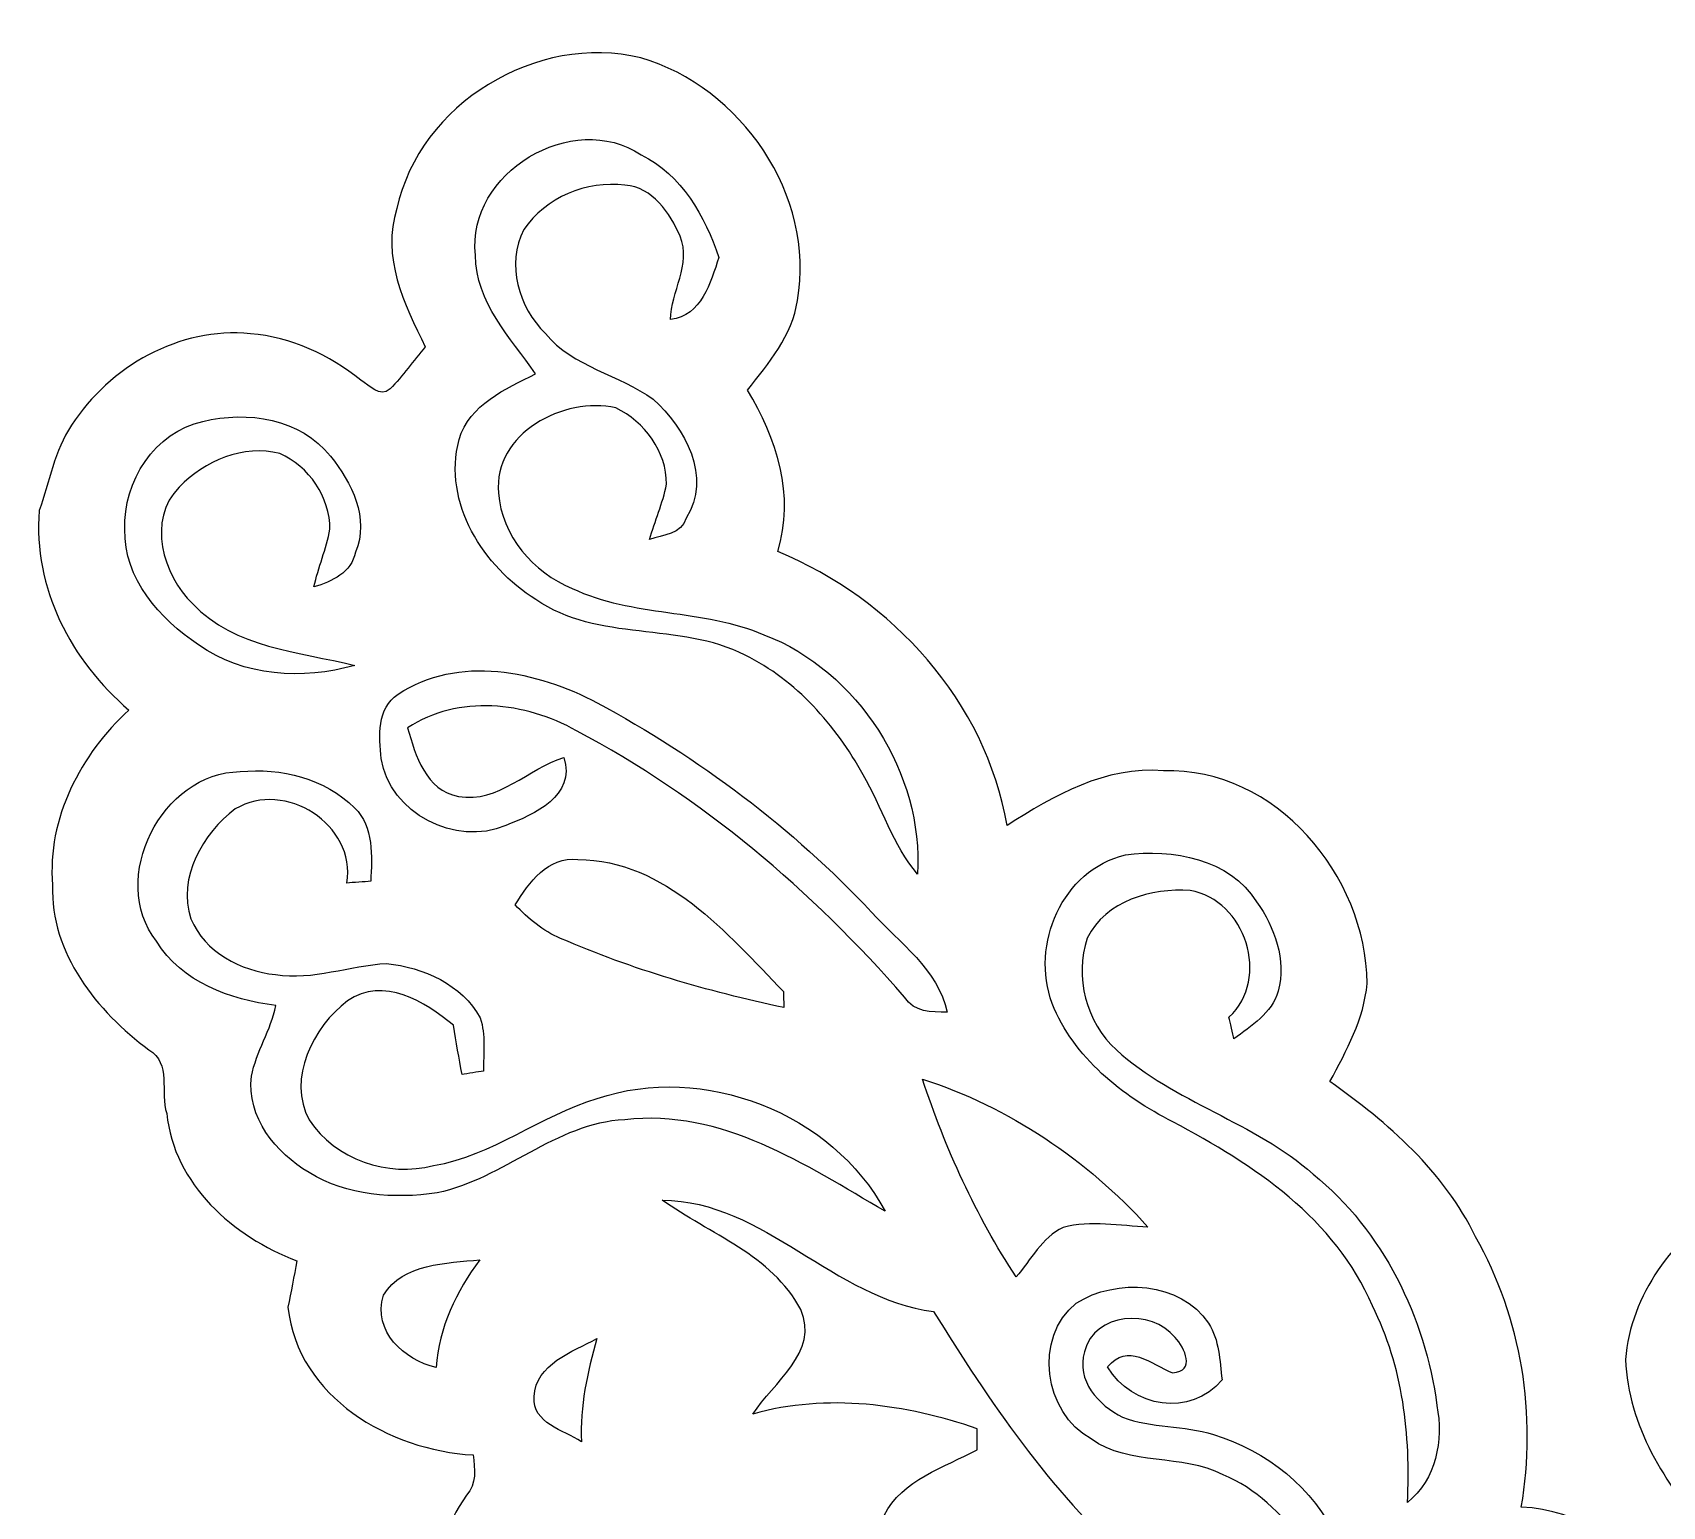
# Model space of a CAD drawing. Header units: centimetres. Extents: x -10.6 to 10.7, y -14 to 14.
# Drawn here: x -10.61 to -4.31, y 7.83 to 13.53 of the extents above; entities that cross this region are included whole.
import ezdxf

# ---------------------------------------------------------------- set-up
doc = ezdxf.new("R2010")
doc.units = ezdxf.units.CM
doc.header["$MEASUREMENT"] = 0
doc.layers.add('Camada 1', color=7, linetype='Continuous')

msp = doc.modelspace()

# ---------------------------------------------------------------- linework, layer by layer
at = {"layer": 'Camada 1', "color": 156}
for points, knots in [([(-9.20221, 12.84498), (-9.11612, 13.25068), (-8.65998, 13.52514), (-8.26064, 13.42777), (-8.26064, 13.42777), (-7.87259, 13.31488), (-7.58367, 12.89543), (-7.65493, 12.49045), (-7.65493, 12.49045), (-7.67537, 12.35463), (-7.76569, 12.24738), (-7.84859, 12.14402), (-7.84859, 12.14402), (-7.73499, 11.95916), (-7.66409, 11.73514), (-7.73112, 11.51995), (-7.73112, 11.51995), (-7.28768, 11.33615), (-6.9282, 10.94175), (-6.8453, 10.46162), (-6.8453, 10.46162), (-6.66467, 10.57768), (-6.46499, 10.69199), (-6.24134, 10.67293), (-6.24134, 10.67293), (-5.80672, 10.68563), (-5.45782, 10.269), (-5.45465, 9.85167), (-5.45465, 9.85167), (-5.46629, 9.71444), (-5.53366, 9.59131), (-5.59822, 9.47243), (-5.59822, 9.47243), (-5.37316, 9.31333), (-5.15761, 9.12494), (-5.03555, 8.87236), (-5.03555, 8.87236), (-4.85668, 8.55733), (-4.79812, 8.18373), (-4.8588, 7.82849), (-4.8588, 7.82849), (-4.63549, 7.81931), (-4.44994, 7.68173), (-4.30459, 7.52333), (-4.30459, 7.52333), (-4.2552, 7.5967), (-4.19876, 7.6648), (-4.13914, 7.72971), (-4.13914, 7.72971), (-4.30283, 7.91738), (-4.44641, 8.14246), (-4.45628, 8.39823), (-4.45628, 8.39823), (-4.43547, 8.65081), (-4.27177, 8.86812), (-4.06259, 9.00147), (-4.06259, 9.00147), (-4.13773, 9.22443), (-4.22346, 9.46502), (-4.1543, 9.70068), (-4.1543, 9.70068), (-4.12043, 9.8566), (-4.02802, 9.99666), (-3.89149, 10.08097), (-3.89149, 10.08097), (-3.89502, 10.21326), (-3.92888, 10.34732), (-3.8989, 10.47891), (-3.8989, 10.47891), (-3.80576, 10.8906), (-3.33162, 11.17247), (-2.92664, 11.03665), (-2.92664, 11.03665), (-2.75695, 10.98655), (-2.61866, 10.87119), (-2.50401, 10.74031), (-2.50401, 10.74031), (-2.37596, 10.83909), (-2.25, 10.96186), (-2.08209, 10.98373), (-2.08209, 10.98373), (-1.90605, 11.00596), (-1.72295, 10.97244), (-1.56386, 10.89448), (-1.56386, 10.89448), (-1.29998, 10.75407), (-1.10208, 10.46514), (-1.12642, 10.15858), (-1.12642, 10.15858), (-1.12112, 9.95397), (-1.24882, 9.78746), (-1.37653, 9.64212), (-1.37653, 9.64212), (-1.21742, 9.44774), (-1.07843, 9.21879), (-1.07102, 8.96055), (-1.07102, 8.96055), (-1.05798, 8.80215), (-1.13064, 8.65645), (-1.19486, 8.51711), (-1.19486, 8.51711), (-0.96697, 8.4469), (-0.71966, 8.37917), (-0.56056, 8.18797), (-0.56056, 8.18797), (-0.34748, 7.95196), (-0.35031, 7.57977), (-0.49988, 7.31097), (-0.49988, 7.31097), (-0.58773, 7.15362), (-0.75211, 7.06366), (-0.91298, 6.99735), (-0.91298, 6.99735), (-0.72918, 6.62023), (-0.68474, 6.17996), (-0.79445, 5.77427), (-0.79445, 5.77427), (-0.61348, 5.8314), (-0.44062, 5.93195), (-0.24553, 5.92949), (-0.24553, 5.92949), (0.18732, 5.95347), (0.57855, 5.67336), (0.8202, 5.33435), (0.8202, 5.33435), (0.94402, 5.16325), (0.96872, 4.95158), (1.00153, 4.74909), (1.00153, 4.74909), (1.06644, 4.53955), (1.11865, 4.31236), (1.05974, 4.09504), (1.05974, 4.09504), (1.0174, 3.95286), (0.83114, 3.86961), (0.70484, 3.9571), (0.70484, 3.9571), (0.62089, 4.02096), (0.55845, 4.10774), (0.48894, 4.1857), (0.48894, 4.1857), (0.16121, 4.10774), (-0.18591, 3.92711), (-0.31996, 3.59903), (-0.31996, 3.59903), (-0.60289, 2.99755), (-0.9846, 2.41793), (-1.53811, 2.03341), (-1.53811, 2.03341), (-2.1209, 1.64394), (-2.83457, 1.49613), (-3.52707, 1.50001), (-3.52707, 1.50001), (-4.11444, 1.51659), (-4.69335, 1.64112), (-5.2444, 1.84185), (-5.2444, 1.84185), (-5.29872, 1.47601), (-5.28284, 1.09819), (-5.39503, 0.74117), (-5.39503, 0.74117), (-5.54319, 0.29069), (-5.66173, -0.17497), (-5.89704, -0.59055), (-5.89704, -0.59055), (-6.02755, -0.8262), (-6.17607, -1.09573), (-6.45512, -1.17369), (-6.45512, -1.17369), (-6.61528, -1.20227), (-6.79908, -1.21603), (-6.93985, -1.11865), (-6.93985, -1.11865), (-7.08306, -1.02904), (-7.13598, -0.85865), (-7.19349, -0.71013), (-7.19349, -0.71013), (-7.48064, -0.98495), (-7.68456, -1.37653), (-8.07861, -1.51765), (-8.07861, -1.51765), (-8.33261, -1.62136), (-8.64164, -1.48731), (-8.76546, -1.24882), (-8.76546, -1.24882), (-8.83355, -1.13875), (-8.83814, -1.00787), (-8.86001, -0.88406), (-8.86001, -0.88406), (-8.84625, -0.81633), (-8.83708, -0.74789), (-8.82861, -0.67944), (-8.82861, -0.67944), (-9.05544, -0.68474), (-9.31015, -0.69179), (-9.49254, -0.5341), (-9.49254, -0.5341), (-9.64529, -0.41451), (-9.72749, -0.22542), (-9.7356, -0.03457), (-9.7356, -0.03457), (-9.72643, 0.17392), (-9.64494, 0.369), (-9.55639, 0.55457), (-9.55639, 0.55457), (-9.82979, 0.61595), (-10.12013, 0.68896), (-10.32333, 0.8957), (-10.32333, 0.8957), (-10.50007, 1.05728), (-10.59779, 1.31867), (-10.52794, 1.55292), (-10.52794, 1.55292), (-10.4782, 1.81044), (-10.24431, 1.96568), (-10.04111, 2.10078), (-10.04111, 2.10078), (-10.10425, 2.25107), (-10.1166, 2.41335), (-10.1025, 2.57457), (-10.1025, 2.57457), (-10.01218, 2.83138), (-9.79804, 3.02083), (-9.54299, 3.1069), (-9.54299, 3.1069), (-9.55216, 3.14218), (-9.56168, 3.17746), (-9.57121, 3.21239), (-9.57121, 3.21239), (-9.54546, 3.3842), (-9.48831, 3.55881), (-9.35214, 3.67524), (-9.35214, 3.67524), (-9.24418, 3.78566), (-9.0865, 3.80717), (-8.94785, 3.85797), (-8.94785, 3.85797), (-8.88047, 4.0079), (-8.77041, 4.15395), (-8.60178, 4.1924), (-8.60178, 4.1924), (-8.35554, 4.27848), (-8.09483, 4.2171), (-7.84825, 4.16913), (-7.84825, 4.16913), (-7.84647, 4.26366), (-7.84613, 4.35785), (-7.84647, 4.4524), (-7.84647, 4.4524), (-8.07684, 4.53955), (-8.31249, 4.68488), (-8.39293, 4.93182), (-8.39293, 4.93182), (-8.45608, 5.17172), (-8.37458, 5.42642), (-8.23524, 5.62434), (-8.23524, 5.62434), (-8.15586, 5.73687), (-8.04474, 5.81976), (-7.94596, 5.91397), (-7.94596, 5.91397), (-8.0772, 6.10622), (-8.18797, 6.344), (-8.09978, 6.57859), (-8.09978, 6.57859), (-8.23453, 6.63115), (-8.37847, 6.68689), (-8.46949, 6.80614), (-8.46949, 6.80614), (-8.55415, 6.91479), (-8.58096, 7.05343), (-8.59577, 7.18677), (-8.59577, 7.18677), (-8.75523, 7.25204), (-8.95244, 7.31166), (-9.02017, 7.48841), (-9.02017, 7.48841), (-9.06921, 7.62282), (-9.01064, 7.76357), (-8.93339, 7.874), (-8.93339, 7.874), (-8.89353, 7.91809), (-8.90129, 7.9756), (-8.90834, 8.02957), (-8.90834, 8.02957), (-9.23219, 8.04827), (-9.58355, 8.25146), (-9.62377, 8.60036), (-9.62377, 8.60036), (-9.61072, 8.65998), (-9.59943, 8.71995), (-9.58956, 8.78028), (-9.58956, 8.78028), (-9.83473, 8.87271), (-10.06369, 9.0752), (-10.09156, 9.34896), (-10.09156, 9.34896), (-10.11802, 9.4301), (-10.07321, 9.54405), (-10.16035, 9.59449), (-10.16035, 9.59449), (-10.36143, 9.74407), (-10.5417, 9.96809), (-10.53253, 10.23161), (-10.53253, 10.23161), (-10.55475, 10.48985), (-10.42352, 10.73679), (-10.23761, 10.90788), (-10.23761, 10.90788), (-10.46021, 11.09698), (-10.60979, 11.38132), (-10.58403, 11.67835), (-10.58403, 11.67835), (-10.54381, 11.78877), (-10.52617, 11.90941), (-10.45915, 12.00819), (-10.45915, 12.00819), (-10.31346, 12.23504), (-10.04146, 12.38919), (-9.76841, 12.36168), (-9.76841, 12.36168), (-9.61107, 12.34898), (-9.46361, 12.27983), (-9.3412, 12.18212), (-9.3412, 12.18212), (-9.30769, 12.16201), (-9.26923, 12.11333), (-9.22831, 12.14825), (-9.22831, 12.14825), (-9.17963, 12.19941), (-9.13835, 12.2569), (-9.09284, 12.31123), (-9.09284, 12.31123), (-9.17328, 12.47386), (-9.26394, 12.66154), (-9.20221, 12.84498)], [0, 0, 0, 0, 0.0117647, 0.0117647, 0.0117647, 0.0117647, 0.0235294, 0.0235294, 0.0235294, 0.0235294, 0.0352941, 0.0352941, 0.0352941, 0.0352941, 0.0470588, 0.0470588, 0.0470588, 0.0470588, 0.0588235, 0.0588235, 0.0588235, 0.0588235, 0.0705882, 0.0705882, 0.0705882, 0.0705882, 0.0823529, 0.0823529, 0.0823529, 0.0823529, 0.0941176, 0.0941176, 0.0941176, 0.0941176, 0.1058824, 0.1058824, 0.1058824, 0.1058824, 0.1176471, 0.1176471, 0.1176471, 0.1176471, 0.1294118, 0.1294118, 0.1294118, 0.1294118, 0.1411765, 0.1411765, 0.1411765, 0.1411765, 0.1529412, 0.1529412, 0.1529412, 0.1529412, 0.1647059, 0.1647059, 0.1647059, 0.1647059, 0.1764706, 0.1764706, 0.1764706, 0.1764706, 0.1882353, 0.1882353, 0.1882353, 0.1882353, 0.2, 0.2, 0.2, 0.2, 0.2117647, 0.2117647, 0.2117647, 0.2117647, 0.2235294, 0.2235294, 0.2235294, 0.2235294, 0.2352941, 0.2352941, 0.2352941, 0.2352941, 0.2470588, 0.2470588, 0.2470588, 0.2470588, 0.2588235, 0.2588235, 0.2588235, 0.2588235, 0.2705882, 0.2705882, 0.2705882, 0.2705882, 0.2823529, 0.2823529, 0.2823529, 0.2823529, 0.2941176, 0.2941176, 0.2941176, 0.2941176, 0.3058824, 0.3058824, 0.3058824, 0.3058824, 0.3176471, 0.3176471, 0.3176471, 0.3176471, 0.3294118, 0.3294118, 0.3294118, 0.3294118, 0.3411765, 0.3411765, 0.3411765, 0.3411765, 0.3529412, 0.3529412, 0.3529412, 0.3529412, 0.3647059, 0.3647059, 0.3647059, 0.3647059, 0.3764706, 0.3764706, 0.3764706, 0.3764706, 0.3882353, 0.3882353, 0.3882353, 0.3882353, 0.4, 0.4, 0.4, 0.4, 0.4117647, 0.4117647, 0.4117647, 0.4117647, 0.4235294, 0.4235294, 0.4235294, 0.4235294, 0.4352941, 0.4352941, 0.4352941, 0.4352941, 0.4470588, 0.4470588, 0.4470588, 0.4470588, 0.4588235, 0.4588235, 0.4588235, 0.4588235, 0.4705882, 0.4705882, 0.4705882, 0.4705882, 0.4823529, 0.4823529, 0.4823529, 0.4823529, 0.4941176, 0.4941176, 0.4941176, 0.4941176, 0.5058824, 0.5058824, 0.5058824, 0.5058824, 0.5176471, 0.5176471, 0.5176471, 0.5176471, 0.5294118, 0.5294118, 0.5294118, 0.5294118, 0.5411765, 0.5411765, 0.5411765, 0.5411765, 0.5529412, 0.5529412, 0.5529412, 0.5529412, 0.5647059, 0.5647059, 0.5647059, 0.5647059, 0.5764706, 0.5764706, 0.5764706, 0.5764706, 0.5882353, 0.5882353, 0.5882353, 0.5882353, 0.6, 0.6, 0.6, 0.6, 0.6117647, 0.6117647, 0.6117647, 0.6117647, 0.6235294, 0.6235294, 0.6235294, 0.6235294, 0.6352941, 0.6352941, 0.6352941, 0.6352941, 0.6470588, 0.6470588, 0.6470588, 0.6470588, 0.6588235, 0.6588235, 0.6588235, 0.6588235, 0.6705882, 0.6705882, 0.6705882, 0.6705882, 0.6823529, 0.6823529, 0.6823529, 0.6823529, 0.6941176, 0.6941176, 0.6941176, 0.6941176, 0.7058824, 0.7058824, 0.7058824, 0.7058824, 0.7176471, 0.7176471, 0.7176471, 0.7176471, 0.7294118, 0.7294118, 0.7294118, 0.7294118, 0.7411765, 0.7411765, 0.7411765, 0.7411765, 0.7529412, 0.7529412, 0.7529412, 0.7529412, 0.7647059, 0.7647059, 0.7647059, 0.7647059, 0.7764706, 0.7764706, 0.7764706, 0.7764706, 0.7882353, 0.7882353, 0.7882353, 0.7882353, 0.8, 0.8, 0.8, 0.8, 0.8117647, 0.8117647, 0.8117647, 0.8117647, 0.8235294, 0.8235294, 0.8235294, 0.8235294, 0.8352941, 0.8352941, 0.8352941, 0.8352941, 0.8470588, 0.8470588, 0.8470588, 0.8470588, 0.8588235, 0.8588235, 0.8588235, 0.8588235, 0.8705882, 0.8705882, 0.8705882, 0.8705882, 0.8823529, 0.8823529, 0.8823529, 0.8823529, 0.8941176, 0.8941176, 0.8941176, 0.8941176, 0.9058824, 0.9058824, 0.9058824, 0.9058824, 0.9176471, 0.9176471, 0.9176471, 0.9176471, 0.9294118, 0.9294118, 0.9294118, 0.9294118, 0.9411765, 0.9411765, 0.9411765, 0.9411765, 0.9529412, 0.9529412, 0.9529412, 0.9529412, 0.9647059, 0.9647059, 0.9647059, 0.9647059, 0.9764706, 0.9764706, 0.9764706, 0.9764706, 1, 1, 1, 1]), ([(-8.89917, 12.66542), (-8.89917, 12.66542), (-8.89917, 12.66542), (-8.89917, 12.66542), (-8.89917, 12.66542), (-8.89811, 12.48198), (-8.76405, 12.34757), (-8.66668, 12.20646), (-8.66668, 12.20646), (-8.78275, 12.1479), (-8.92174, 12.08969), (-8.96231, 11.95282), (-8.96231, 11.95282), (-9.02652, 11.70693), (-8.86812, 11.46209), (-8.66527, 11.33439), (-8.66527, 11.33439), (-8.42574, 11.16824), (-8.11106, 11.24866), (-7.85707, 11.12026), (-7.85707, 11.12026), (-7.65951, 11.02183), (-7.5071, 10.84897), (-7.40127, 10.65776), (-7.40127, 10.65776), (-7.3279, 10.53182), (-7.28698, 10.38683), (-7.19101, 10.27394), (-7.19101, 10.27394), (-7.16808, 10.662), (-7.41961, 11.05887), (-7.7844, 11.19857), (-7.7844, 11.19857), (-8.02111, 11.30087), (-8.29168, 11.26596), (-8.52557, 11.37778), (-8.52557, 11.37778), (-8.67409, 11.43881), (-8.80004, 11.58205), (-8.80956, 11.74608), (-8.80956, 11.74608), (-8.8325, 11.97539), (-8.55591, 12.12144), (-8.35659, 12.07487), (-8.35659, 12.07487), (-8.24512, 12.02196), (-8.1601, 11.90589), (-8.16116, 11.77995), (-8.16116, 11.77995), (-8.17491, 11.70657), (-8.20666, 11.63813), (-8.22642, 11.56616), (-8.22642, 11.56616), (-8.17527, 11.58592), (-8.1033, 11.58592), (-8.0846, 11.64942), (-8.0846, 11.64942), (-7.98548, 11.80747), (-8.08884, 11.99868), (-8.21231, 12.10839), (-8.21231, 12.10839), (-8.34425, 12.2047), (-8.52134, 12.23151), (-8.62859, 12.36238), (-8.62859, 12.36238), (-8.7323, 12.46399), (-8.78134, 12.6305), (-8.71255, 12.7642), (-8.71255, 12.7642), (-8.62824, 12.88803), (-8.46913, 12.9547), (-8.32131, 12.93565), (-8.32131, 12.93565), (-8.21478, 12.92824), (-8.14669, 12.8277), (-8.1086, 12.7381), (-8.1086, 12.7381), (-8.06344, 12.62838), (-8.14492, 12.52537), (-8.14492, 12.41601), (-8.14492, 12.41601), (-8.02569, 12.43259), (-7.99076, 12.55888), (-7.95867, 12.65625), (-7.95867, 12.65625), (-8.01263, 12.81641), (-8.10153, 12.97516), (-8.25888, 13.05348), (-8.25888, 13.05348), (-8.52276, 13.22916), (-8.93445, 12.98328), (-8.89917, 12.66542)], [0, 0, 0, 0, 0.0416667, 0.0416667, 0.0416667, 0.0416667, 0.0833333, 0.0833333, 0.0833333, 0.0833333, 0.125, 0.125, 0.125, 0.125, 0.1666667, 0.1666667, 0.1666667, 0.1666667, 0.2083333, 0.2083333, 0.2083333, 0.2083333, 0.25, 0.25, 0.25, 0.25, 0.2916667, 0.2916667, 0.2916667, 0.2916667, 0.3333333, 0.3333333, 0.3333333, 0.3333333, 0.375, 0.375, 0.375, 0.375, 0.4166667, 0.4166667, 0.4166667, 0.4166667, 0.4583333, 0.4583333, 0.4583333, 0.4583333, 0.5, 0.5, 0.5, 0.5, 0.5416667, 0.5416667, 0.5416667, 0.5416667, 0.5833333, 0.5833333, 0.5833333, 0.5833333, 0.625, 0.625, 0.625, 0.625, 0.6666667, 0.6666667, 0.6666667, 0.6666667, 0.7083333, 0.7083333, 0.7083333, 0.7083333, 0.75, 0.75, 0.75, 0.75, 0.7916667, 0.7916667, 0.7916667, 0.7916667, 0.8333333, 0.8333333, 0.8333333, 0.8333333, 0.875, 0.875, 0.875, 0.875, 0.9166667, 0.9166667, 0.9166667, 0.9166667, 1, 1, 1, 1]), ([(-10.25312, 11.60603), (-10.25312, 11.60603), (-10.25312, 11.60603), (-10.25312, 11.60603), (-10.25312, 11.60603), (-10.25877, 11.41589), (-10.11802, 11.25925), (-9.96844, 11.16012), (-9.96844, 11.16012), (-9.79557, 11.03629), (-9.56556, 11.02324), (-9.36554, 11.08004), (-9.36554, 11.08004), (-9.58074, 11.1333), (-9.82874, 11.14671), (-9.99101, 11.31817), (-9.99101, 11.31817), (-10.10778, 11.42929), (-10.16811, 11.64307), (-10.04358, 11.76937), (-10.04358, 11.76937), (-9.94656, 11.87026), (-9.79451, 11.93482), (-9.65481, 11.89919), (-9.65481, 11.89919), (-9.54263, 11.84944), (-9.45973, 11.7295), (-9.4615, 11.60603), (-9.4615, 11.60603), (-9.4749, 11.53018), (-9.507, 11.45893), (-9.52287, 11.38342), (-9.52287, 11.38342), (-9.45338, 11.40354), (-9.37824, 11.43952), (-9.36236, 11.51784), (-9.36236, 11.51784), (-9.30769, 11.64801), (-9.37718, 11.78771), (-9.45937, 11.88861), (-9.45937, 11.88861), (-9.57298, 12.0343), (-9.78182, 12.06535), (-9.95186, 12.02266), (-9.95186, 12.02266), (-10.13777, 11.98279), (-10.26089, 11.79053), (-10.25312, 11.60603)], [0, 0, 0, 0, 0.0769231, 0.0769231, 0.0769231, 0.0769231, 0.1538462, 0.1538462, 0.1538462, 0.1538462, 0.2307692, 0.2307692, 0.2307692, 0.2307692, 0.3076923, 0.3076923, 0.3076923, 0.3076923, 0.3846154, 0.3846154, 0.3846154, 0.3846154, 0.4615385, 0.4615385, 0.4615385, 0.4615385, 0.5384615, 0.5384615, 0.5384615, 0.5384615, 0.6153846, 0.6153846, 0.6153846, 0.6153846, 0.6923077, 0.6923077, 0.6923077, 0.6923077, 0.7692308, 0.7692308, 0.7692308, 0.7692308, 0.8461538, 0.8461538, 0.8461538, 0.8461538, 1, 1, 1, 1]), ([(-9.19797, 10.96891), (-9.19797, 10.96891), (-9.19797, 10.96891), (-9.19797, 10.96891), (-9.19797, 10.96891), (-9.28123, 10.91388), (-9.27064, 10.80629), (-9.26359, 10.7202), (-9.26359, 10.7202), (-9.22902, 10.50959), (-8.97643, 10.37872), (-8.78169, 10.46162), (-8.78169, 10.46162), (-8.67127, 10.50536), (-8.51146, 10.57451), (-8.55698, 10.72409), (-8.55698, 10.72409), (-8.69597, 10.68317), (-8.80956, 10.54664), (-8.96479, 10.57416), (-8.96479, 10.57416), (-9.09108, 10.59673), (-9.13059, 10.73255), (-9.16128, 10.83839), (-9.16128, 10.83839), (-8.96373, 10.96891), (-8.70761, 10.93893), (-8.50864, 10.8278), (-8.50864, 10.8278), (-8.02393, 10.57098), (-7.59989, 10.21079), (-7.2411, 9.79805), (-7.2411, 9.79805), (-7.20478, 9.73913), (-7.13809, 9.7409), (-7.07636, 9.74019), (-7.07636, 9.74019), (-7.11341, 9.90635), (-7.26052, 10.00794), (-7.36881, 10.12719), (-7.36881, 10.12719), (-7.67432, 10.45245), (-8.03627, 10.72444), (-8.42891, 10.93575), (-8.42891, 10.93575), (-8.66034, 11.05852), (-8.96584, 11.12343), (-9.19797, 10.96891)], [0, 0, 0, 0, 0.0769231, 0.0769231, 0.0769231, 0.0769231, 0.1538462, 0.1538462, 0.1538462, 0.1538462, 0.2307692, 0.2307692, 0.2307692, 0.2307692, 0.3076923, 0.3076923, 0.3076923, 0.3076923, 0.3846154, 0.3846154, 0.3846154, 0.3846154, 0.4615385, 0.4615385, 0.4615385, 0.4615385, 0.5384615, 0.5384615, 0.5384615, 0.5384615, 0.6153846, 0.6153846, 0.6153846, 0.6153846, 0.6923077, 0.6923077, 0.6923077, 0.6923077, 0.7692308, 0.7692308, 0.7692308, 0.7692308, 0.8461538, 0.8461538, 0.8461538, 0.8461538, 1, 1, 1, 1]), ([(-10.13142, 10.0143), (-10.13142, 10.0143), (-10.13142, 10.0143), (-10.13142, 10.0143), (-10.13142, 10.0143), (-10.03334, 9.85555), (-9.84708, 9.78887), (-9.67034, 9.76595), (-9.67034, 9.76595), (-9.68868, 9.67034), (-9.74583, 9.58814), (-9.76453, 9.49289), (-9.76453, 9.49289), (-9.78288, 9.3352), (-9.67034, 9.1962), (-9.54158, 9.12071), (-9.54158, 9.12071), (-9.39482, 9.03005), (-9.21349, 9.01841), (-9.04662, 9.04205), (-9.04662, 9.04205), (-8.79016, 9.09708), (-8.59155, 9.31086), (-8.32202, 9.32497), (-8.32202, 9.32497), (-7.94879, 9.36837), (-7.62316, 9.15034), (-7.3166, 8.97113), (-7.3166, 8.97113), (-7.5191, 9.35108), (-8.0204, 9.5458), (-8.42821, 9.40681), (-8.42821, 9.40681), (-8.64799, 9.3412), (-8.83214, 9.18632), (-9.06145, 9.14788), (-9.06145, 9.14788), (-9.23536, 9.10166), (-9.44174, 9.17116), (-9.54122, 9.32427), (-9.54122, 9.32427), (-9.62765, 9.48337), (-9.5257, 9.6841), (-9.39341, 9.78393), (-9.39341, 9.78393), (-9.25371, 9.87954), (-9.09425, 9.78252), (-8.98383, 9.68974), (-8.98383, 9.68974), (-8.97395, 9.62589), (-8.96267, 9.56239), (-8.95067, 9.49924), (-8.95067, 9.49924), (-8.92986, 9.50277), (-8.88894, 9.50983), (-8.86847, 9.513), (-8.86847, 9.513), (-8.86847, 9.58144), (-8.8586, 9.652), (-8.88047, 9.71796), (-8.88047, 9.71796), (-8.94997, 9.84814), (-9.10166, 9.9127), (-9.24207, 9.92857), (-9.24207, 9.92857), (-9.386, 9.92116), (-9.52641, 9.86296), (-9.67175, 9.88553), (-9.67175, 9.88553), (-9.8051, 9.9007), (-9.94515, 9.97196), (-9.99842, 10.10108), (-9.99842, 10.10108), (-10.05063, 10.26159), (-9.95257, 10.43092), (-9.82662, 10.52583), (-9.82662, 10.52583), (-9.63541, 10.64012), (-9.35848, 10.4648), (-9.39588, 10.23937), (-9.39588, 10.23937), (-9.37259, 10.24113), (-9.32673, 10.24431), (-9.3038, 10.24607), (-9.3038, 10.24607), (-9.29887, 10.34273), (-9.2904, 10.45598), (-9.36589, 10.53006), (-9.36589, 10.53006), (-9.4809, 10.64294), (-9.65023, 10.68598), (-9.80828, 10.66976), (-9.80828, 10.66976), (-10.11096, 10.66658), (-10.31804, 10.2563), (-10.13142, 10.0143)], [0, 0, 0, 0, 0.04, 0.04, 0.04, 0.04, 0.08, 0.08, 0.08, 0.08, 0.12, 0.12, 0.12, 0.12, 0.16, 0.16, 0.16, 0.16, 0.2, 0.2, 0.2, 0.2, 0.24, 0.24, 0.24, 0.24, 0.28, 0.28, 0.28, 0.28, 0.32, 0.32, 0.32, 0.32, 0.36, 0.36, 0.36, 0.36, 0.4, 0.4, 0.4, 0.4, 0.44, 0.44, 0.44, 0.44, 0.48, 0.48, 0.48, 0.48, 0.52, 0.52, 0.52, 0.52, 0.56, 0.56, 0.56, 0.56, 0.6, 0.6, 0.6, 0.6, 0.64, 0.64, 0.64, 0.64, 0.68, 0.68, 0.68, 0.68, 0.72, 0.72, 0.72, 0.72, 0.76, 0.76, 0.76, 0.76, 0.8, 0.8, 0.8, 0.8, 0.84, 0.84, 0.84, 0.84, 0.88, 0.88, 0.88, 0.88, 0.92, 0.92, 0.92, 0.92, 1, 1, 1, 1]), ([(-8.74606, 10.15471), (-8.74606, 10.15471), (-8.74606, 10.15471), (-8.74606, 10.15471), (-8.74606, 10.15471), (-8.69456, 10.1032), (-8.63847, 10.05381), (-8.57002, 10.02558), (-8.57002, 10.02558), (-8.29345, 9.90529), (-8.00241, 9.82098), (-7.70748, 9.75818), (-7.70748, 9.75818), (-7.70819, 9.77335), (-7.70924, 9.80439), (-7.7096, 9.81991), (-7.7096, 9.81991), (-7.9262, 10.04428), (-8.16504, 10.32792), (-8.50335, 10.33073), (-8.50335, 10.33073), (-8.61977, 10.34238), (-8.69244, 10.24149), (-8.74606, 10.15471)], [0, 0, 0, 0, 0.1428571, 0.1428571, 0.1428571, 0.1428571, 0.2857143, 0.2857143, 0.2857143, 0.2857143, 0.4285714, 0.4285714, 0.4285714, 0.4285714, 0.5714286, 0.5714286, 0.5714286, 0.5714286, 0.7142857, 0.7142857, 0.7142857, 0.7142857, 1, 1, 1, 1]), ([(-6.67103, 9.77441), (-6.67103, 9.77441), (-6.67103, 9.77441), (-6.67103, 9.77441), (-6.67103, 9.77441), (-6.58777, 9.56415), (-6.40045, 9.41669), (-6.20465, 9.31615), (-6.20465, 9.31615), (-5.8935, 9.15281), (-5.576, 8.94185), (-5.43418, 8.60565), (-5.43418, 8.60565), (-5.31566, 8.37), (-5.28567, 8.10683), (-5.29872, 7.84647), (-5.29872, 7.84647), (-5.18617, 7.93396), (-5.16042, 8.08743), (-5.18478, 8.22078), (-5.18478, 8.22078), (-5.22958, 8.56262), (-5.39326, 8.89494), (-5.66278, 9.11506), (-5.66278, 9.11506), (-5.88997, 9.3158), (-6.19831, 9.39094), (-6.42301, 9.59484), (-6.42301, 9.59484), (-6.5412, 9.70138), (-6.58424, 9.87671), (-6.53555, 10.027), (-6.53555, 10.027), (-6.4643, 10.17058), (-6.28721, 10.22067), (-6.13798, 10.21079), (-6.13798, 10.21079), (-5.92525, 10.17376), (-5.82541, 9.87107), (-5.98805, 9.7215), (-5.98805, 9.7215), (-5.98311, 9.70033), (-5.97393, 9.65799), (-5.96935, 9.63682), (-5.96935, 9.63682), (-5.90303, 9.68798), (-5.82153, 9.7356), (-5.79825, 9.82168), (-5.79825, 9.82168), (-5.76545, 9.94233), (-5.81201, 10.06827), (-5.88115, 10.16705), (-5.88115, 10.16705), (-5.98452, 10.33321), (-6.20818, 10.37307), (-6.38844, 10.34837), (-6.38844, 10.34837), (-6.63222, 10.28946), (-6.75604, 10.00125), (-6.67103, 9.77441)], [0, 0, 0, 0, 0.0625, 0.0625, 0.0625, 0.0625, 0.125, 0.125, 0.125, 0.125, 0.1875, 0.1875, 0.1875, 0.1875, 0.25, 0.25, 0.25, 0.25, 0.3125, 0.3125, 0.3125, 0.3125, 0.375, 0.375, 0.375, 0.375, 0.4375, 0.4375, 0.4375, 0.4375, 0.5, 0.5, 0.5, 0.5, 0.5625, 0.5625, 0.5625, 0.5625, 0.625, 0.625, 0.625, 0.625, 0.6875, 0.6875, 0.6875, 0.6875, 0.75, 0.75, 0.75, 0.75, 0.8125, 0.8125, 0.8125, 0.8125, 0.875, 0.875, 0.875, 0.875, 1, 1, 1, 1]), ([(-7.17267, 9.48196), (-7.17267, 9.48196), (-7.17267, 9.48196), (-7.17267, 9.48196), (-7.17267, 9.48196), (-7.08306, 9.21455), (-6.96595, 8.95314), (-6.81036, 8.71748), (-6.81036, 8.71748), (-6.75323, 8.7831), (-6.71054, 8.86988), (-6.62869, 8.90869), (-6.62869, 8.90869), (-6.5218, 8.93657), (-6.40997, 8.91433), (-6.30096, 8.91046), (-6.30096, 8.91046), (-6.53661, 9.17081), (-6.83789, 9.37401), (-7.17267, 9.48196)], [0, 0, 0, 0, 0.1666667, 0.1666667, 0.1666667, 0.1666667, 0.3333333, 0.3333333, 0.3333333, 0.3333333, 0.5, 0.5, 0.5, 0.5, 0.6666667, 0.6666667, 0.6666667, 0.6666667, 1, 1, 1, 1]), ([(-8.17809, 9.01453), (-8.17809, 9.01453), (-8.17809, 9.01453), (-8.17809, 9.01453), (-8.17809, 9.01453), (-7.9943, 8.88294), (-7.75404, 8.80286), (-7.64222, 8.5919), (-7.64222, 8.5919), (-7.57025, 8.4261), (-7.74876, 8.31074), (-7.82708, 8.18761), (-7.82708, 8.18761), (-7.54027, 8.2691), (-7.23793, 8.22571), (-6.96029, 8.13117), (-6.96029, 8.13117), (-6.96029, 8.11106), (-6.96029, 8.07014), (-6.96029, 8.05003), (-6.96029, 8.05003), (-7.08837, 7.98195), (-7.24958, 7.93396), (-7.32048, 7.79638), (-7.32048, 7.79638), (-7.1875, 7.78615), (-7.05061, 7.79921), (-6.92185, 7.75757), (-6.92185, 7.75757), (-6.73664, 7.70643), (-6.57331, 7.60201), (-6.41139, 7.50217), (-6.41139, 7.50217), (-6.40257, 7.53109), (-6.38457, 7.58895), (-6.3754, 7.61753), (-6.3754, 7.61753), (-6.68019, 7.89305), (-6.91444, 8.237), (-7.12893, 8.58414), (-7.12893, 8.58414), (-7.51733, 8.63282), (-7.77875, 9.01029), (-8.17809, 9.01453)], [0, 0, 0, 0, 0.0833333, 0.0833333, 0.0833333, 0.0833333, 0.1666667, 0.1666667, 0.1666667, 0.1666667, 0.25, 0.25, 0.25, 0.25, 0.3333333, 0.3333333, 0.3333333, 0.3333333, 0.4166667, 0.4166667, 0.4166667, 0.4166667, 0.5, 0.5, 0.5, 0.5, 0.5833333, 0.5833333, 0.5833333, 0.5833333, 0.6666667, 0.6666667, 0.6666667, 0.6666667, 0.75, 0.75, 0.75, 0.75, 0.8333333, 0.8333333, 0.8333333, 0.8333333, 1, 1, 1, 1]), ([(-9.25442, 8.64693), (-9.25442, 8.64693), (-9.25442, 8.64693), (-9.25442, 8.64693), (-9.25442, 8.64693), (-9.29569, 8.50511), (-9.1761, 8.39858), (-9.05051, 8.36717), (-9.05051, 8.36717), (-9.04063, 8.5224), (-8.97325, 8.6614), (-8.88188, 8.78416), (-8.88188, 8.78416), (-9.01099, 8.76935), (-9.17715, 8.77252), (-9.25442, 8.64693)], [0, 0, 0, 0, 0.2, 0.2, 0.2, 0.2, 0.4, 0.4, 0.4, 0.4, 0.6, 0.6, 0.6, 0.6, 1, 1, 1, 1]), ([(-6.57789, 8.61659), (-6.57789, 8.61659), (-6.57789, 8.61659), (-6.57789, 8.61659), (-6.57789, 8.61659), (-6.74441, 8.48289), (-6.70312, 8.1922), (-6.52039, 8.09166), (-6.52039, 8.09166), (-6.3701, 7.98407), (-6.17114, 8.03627), (-6.01098, 7.95266), (-6.01098, 7.95266), (-5.88151, 7.90328), (-5.79191, 7.79673), (-5.69595, 7.7029), (-5.69595, 7.7029), (-5.65502, 7.70008), (-5.6141, 7.70042), (-5.57318, 7.70395), (-5.57318, 7.70395), (-5.65679, 7.90328), (-5.84553, 8.04615), (-6.04838, 8.10823), (-6.04838, 8.10823), (-6.16232, 8.14598), (-6.28685, 8.13258), (-6.39938, 8.17527), (-6.39938, 8.17527), (-6.49111, 8.22078), (-6.58071, 8.31814), (-6.54578, 8.42856), (-6.54578, 8.42856), (-6.5084, 8.58096), (-6.28721, 8.59613), (-6.19619, 8.48395), (-6.19619, 8.48395), (-6.15914, 8.44161), (-6.1154, 8.35377), (-6.20572, 8.34707), (-6.20572, 8.34707), (-6.28967, 8.38059), (-6.38033, 8.46631), (-6.45688, 8.36965), (-6.45688, 8.36965), (-6.36269, 8.21302), (-6.13657, 8.17209), (-6.01486, 8.32026), (-6.01486, 8.32026), (-6.02473, 8.39399), (-6.02438, 8.47407), (-6.06743, 8.53828), (-6.06743, 8.53828), (-6.17502, 8.70196), (-6.42372, 8.71361), (-6.57789, 8.61659)], [0, 0, 0, 0, 0.0666667, 0.0666667, 0.0666667, 0.0666667, 0.1333333, 0.1333333, 0.1333333, 0.1333333, 0.2, 0.2, 0.2, 0.2, 0.2666667, 0.2666667, 0.2666667, 0.2666667, 0.3333333, 0.3333333, 0.3333333, 0.3333333, 0.4, 0.4, 0.4, 0.4, 0.4666667, 0.4666667, 0.4666667, 0.4666667, 0.5333333, 0.5333333, 0.5333333, 0.5333333, 0.6, 0.6, 0.6, 0.6, 0.6666667, 0.6666667, 0.6666667, 0.6666667, 0.7333333, 0.7333333, 0.7333333, 0.7333333, 0.8, 0.8, 0.8, 0.8, 0.8666667, 0.8666667, 0.8666667, 0.8666667, 1, 1, 1, 1]), ([(-8.67198, 8.25535), (-8.67198, 8.25535), (-8.67198, 8.25535), (-8.67198, 8.25535), (-8.67198, 8.25535), (-8.68009, 8.15163), (-8.55733, 8.12482), (-8.48959, 8.08073), (-8.48959, 8.08073), (-8.49524, 8.21689), (-8.46737, 8.34954), (-8.42997, 8.47936), (-8.42997, 8.47936), (-8.52382, 8.42856), (-8.66739, 8.38094), (-8.67198, 8.25535)], [0, 0, 0, 0, 0.2, 0.2, 0.2, 0.2, 0.4, 0.4, 0.4, 0.4, 0.6, 0.6, 0.6, 0.6, 1, 1, 1, 1])]:
    msp.add_open_spline(points, degree=3, knots=knots, dxfattribs=at)

doc.saveas('drawing.dxf')
